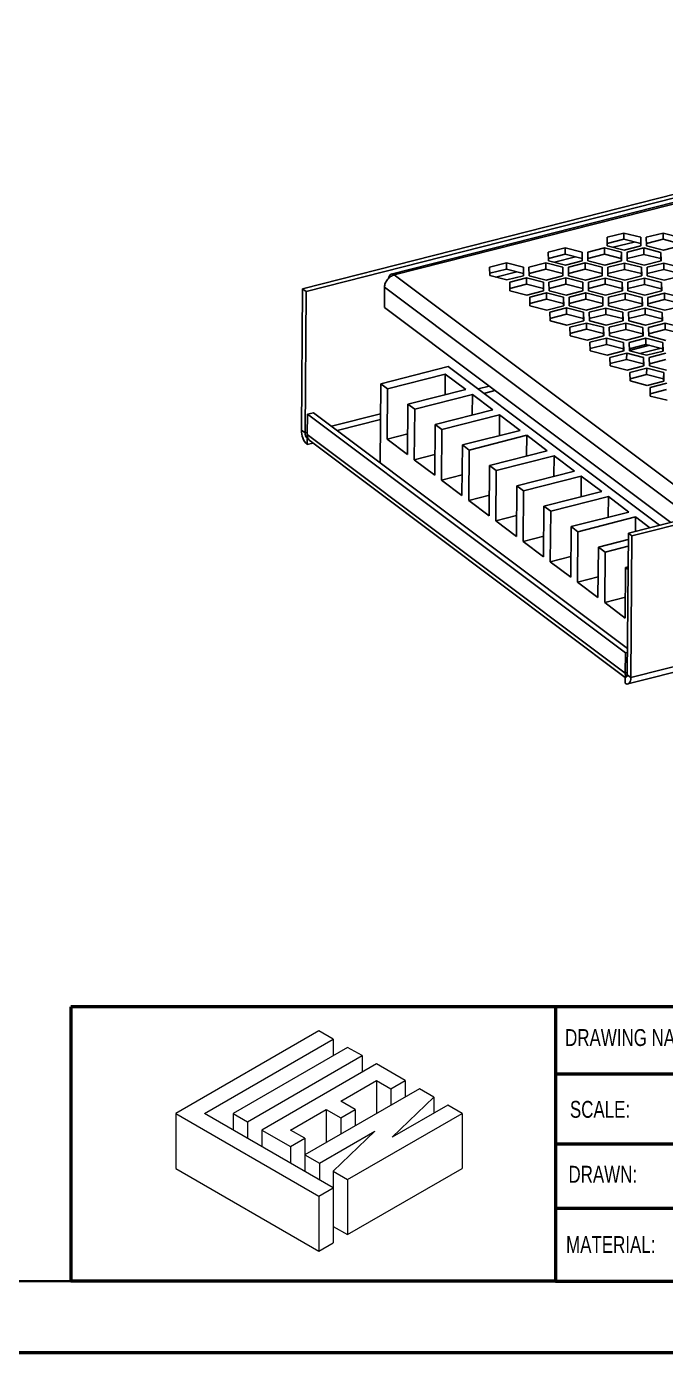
# Model space of a CAD drawing. Header units: millimetres. Extents: x 0 to 279, y 0 to 216.
# Drawn here: x 119.2 to 176, y 0 to 117.9 of the extents above; entities that cross this region are included whole.
import ezdxf

# ---------------------------------------------------------------- set-up
doc = ezdxf.new("R2010")
doc.units = ezdxf.units.MM
for name, color, linetype in [('PAGE_BORDER', 7, 'Continuous'), ('TITLE_BLOCK_BORDER', 7, 'Continuous'), ('TITLE_BLOCK_TEXT', 8, 'Continuous')]:
    doc.layers.add(name, color=color, linetype=linetype)
doc.styles.add('SLDTEXTSTYLE0', font='TXT', dxfattribs={"width": 0.75})

# ---------------------------------------------------------------- blocks, each defined once
blk = doc.blocks.new('Lien3D Logo')
at = {"color": 7, "linetype": 'Continuous', "lineweight": 18}
for p, q in [((10.607, 16.329), (0, 10.206)), ((2.128, 10.206), (11.67, 15.715)), ((11.67, 15.715), (10.607, 16.329)), ((11.67, 15.715), (11.67, 14.486)), ((12.734, 15.101), (4.255, 10.206)), ((13.798, 14.486), (12.734, 15.101)), ((5.319, 9.592), (13.798, 14.486)), ((14.862, 13.872), (6.383, 8.977)), ((13.798, 14.486), (13.798, 13.258)), ((16.99, 12.644), (14.862, 13.872)), ((18.054, 12.03), (9.575, 7.135)), ((12.218, 11.118), (14.862, 12.644)), ((14.862, 12.644), (15.926, 12.03)), ((14.862, 12.644), (14.862, 10.187)), ((15.926, 12.03), (16.99, 12.644)), ((15.926, 12.03), (15.926, 10.801)), ((16.99, 12.644), (16.99, 11.416)), ((19.118, 11.416), (18.054, 12.03)), ((13.282, 10.504), (12.218, 11.118)), ((16.039, 8.447), (19.118, 11.416)), ((20.149, 10.82), (16.039, 8.447)), ((19.118, 11.416), (19.118, 10.224)), ((21.213, 10.206), (20.149, 10.82)), ((0, 10.206), (0, 6.123)), ((0, 10.206), (10.607, 4.083)), ((11.67, 4.697), (2.128, 10.206)), ((4.255, 10.206), (4.255, 8.977)), ((4.255, 10.206), (5.319, 9.592)), ((8.511, 8.977), (11.155, 10.504)), ((11.155, 10.504), (12.218, 9.889)), ((11.155, 10.504), (11.155, 8.047)), ((12.218, 9.889), (13.282, 10.504)), ((12.218, 9.889), (12.218, 8.661)), ((12.734, 5.311), (21.213, 10.206)), ((13.282, 10.504), (13.282, 9.275)), ((21.213, 10.206), (21.213, 6.123)), ((5.319, 9.592), (5.319, 8.363)), ((6.383, 8.977), (8.511, 7.749)), ((6.383, 8.977), (6.383, 7.749)), ((9.575, 8.363), (8.511, 8.977)), ((10.639, 6.521), (14.749, 8.893)), ((14.749, 8.893), (11.67, 5.925)), ((8.511, 7.749), (9.575, 8.363)), ((9.575, 8.363), (9.575, 7.135)), ((8.511, 7.749), (8.511, 6.521)), ((9.575, 7.135), (10.639, 6.521)), ((9.575, 7.135), (9.575, 5.907)), ((0, 6.123), (10.607, 0)), ((10.639, 6.521), (10.639, 5.293)), ((11.67, 5.925), (12.734, 5.311)), ((11.67, 5.925), (11.67, 4.697)), ((12.734, 1.228), (21.213, 6.123)), ((12.734, 5.311), (12.734, 1.228)), ((10.607, 4.083), (11.67, 4.697)), ((10.607, 4.083), (10.607, 0)), ((11.67, 4.697), (11.67, 0.614)), ((11.67, 1.842), (12.734, 1.228)), ((10.607, 0), (11.67, 0.614))]:
    blk.add_line(p, q, dxfattribs=at)

msp = doc.modelspace()

# ---------------------------------------------------------------- linework, layer by layer
at = {"color": 7, "linetype": 'Continuous', "lineweight": 25}
for p, q in [((235.39, 117.85), (143.71, 94.55)), ((235.71, 117.61), (144.03, 94.31)), ((235.42, 117.15), (151.59, 95.85)), ((235.66, 117.08), (151.86, 95.78)), ((172.26, 99.5), (170.77, 99.12)), ((170.77, 99.12), (170.78, 98.36)), ((172.25, 98.94), (172.26, 99.5)), ((173.77, 99.12), (172.26, 99.5)), ((173.76, 98.56), (173.77, 99.12)), ((173.78, 98.36), (173.77, 99.12)), ((175.75, 99.5), (174.26, 99.12)), ((174.26, 99.12), (174.28, 98.36)), ((177.26, 99.11), (175.75, 99.5)), ((175.75, 98.94), (175.75, 99.5)), ((167.04, 98.18), (165.55, 97.8)), ((168.55, 97.79), (167.04, 98.18)), ((167.04, 97.62), (167.04, 98.18)), ((170.54, 98.17), (169.05, 97.79)), ((170.53, 97.61), (170.54, 98.17)), ((172.05, 97.79), (170.54, 98.17)), ((170.78, 98.57), (172.25, 98.94)), ((170.78, 98.36), (172.29, 97.98)), ((171.32, 98.23), (173.19, 98.7)), ((172.25, 98.94), (173.76, 98.56)), ((172.29, 97.98), (173.78, 98.36)), ((174.04, 98.17), (172.55, 97.79)), ((173.76, 98.56), (173.77, 98.35)), ((174.03, 97.6), (174.04, 98.17)), ((175.55, 97.78), (174.04, 98.17)), ((174.28, 98.56), (175.75, 98.94)), ((174.28, 98.36), (175.79, 97.97)), ((175.75, 98.94), (177.26, 98.55)), ((175.79, 97.97), (177.28, 98.35)), ((161.82, 96.85), (160.33, 96.47)), ((163.33, 96.47), (161.82, 96.85)), ((161.82, 96.29), (161.82, 96.85)), ((165.32, 96.85), (163.83, 96.47)), ((166.83, 96.46), (165.32, 96.85)), ((165.32, 96.28), (165.32, 96.85)), ((165.55, 97.8), (165.57, 97.04)), ((165.56, 97.24), (167.04, 97.62)), ((165.57, 97.04), (167.08, 96.65)), ((166.1, 96.9), (167.98, 97.38)), ((167.04, 97.62), (168.55, 97.23)), ((167.08, 96.65), (168.57, 97.03)), ((168.82, 96.84), (167.33, 96.46)), ((168.57, 97.03), (168.55, 97.79)), ((168.55, 97.23), (168.55, 97.79)), ((168.55, 97.23), (168.55, 97.03)), ((170.33, 96.46), (168.82, 96.84)), ((168.82, 96.28), (168.82, 96.84)), ((169.05, 97.79), (169.07, 97.03)), ((169.06, 97.24), (170.53, 97.61)), ((169.07, 97.03), (170.57, 96.65)), ((170.53, 97.61), (172.04, 97.23)), ((170.57, 96.65), (172.07, 97.02)), ((172.32, 96.83), (170.83, 96.45)), ((172.04, 97.23), (172.05, 97.79)), ((172.04, 97.23), (172.05, 97.02)), ((172.07, 97.02), (172.05, 97.79)), ((173.83, 96.45), (172.32, 96.83)), ((172.32, 96.27), (172.32, 96.83)), ((172.55, 97.79), (172.57, 97.02)), ((172.56, 97.23), (174.03, 97.6)), ((172.57, 97.02), (174.07, 96.64)), ((174.03, 97.6), (175.54, 97.22)), ((174.07, 96.64), (175.57, 97.02)), ((175.82, 96.83), (174.33, 96.45)), ((175.54, 97.22), (175.55, 97.78)), ((175.54, 97.22), (175.55, 97.01)), ((175.57, 97.02), (175.55, 97.78)), ((177.33, 96.44), (175.82, 96.83)), ((175.82, 96.27), (175.82, 96.83)), ((151.86, 95.78), (179.46, 75.06)), ((160.33, 96.47), (160.35, 95.71)), ((160.35, 95.92), (161.82, 96.29)), ((160.35, 95.71), (161.86, 95.33)), ((160.89, 95.57), (162.76, 96.05)), ((161.82, 96.29), (163.33, 95.91)), ((161.86, 95.33), (163.35, 95.7)), ((163.61, 95.51), (162.12, 95.13)), ((163.35, 95.7), (163.33, 96.47)), ((163.33, 95.91), (163.33, 96.47)), ((163.33, 95.91), (163.33, 95.7)), ((163.6, 94.95), (163.61, 95.51)), ((165.12, 95.13), (163.61, 95.51)), ((163.83, 96.47), (163.85, 95.7)), ((163.85, 95.91), (165.32, 96.28)), ((163.85, 95.7), (165.36, 95.32)), ((165.32, 96.28), (166.83, 95.9)), ((165.36, 95.32), (166.85, 95.7)), ((167.1, 95.51), (165.61, 95.13)), ((166.85, 95.7), (166.83, 96.46)), ((166.83, 95.9), (166.83, 96.46)), ((166.83, 95.9), (166.83, 95.69)), ((168.61, 95.12), (167.1, 95.51)), ((167.1, 94.95), (167.1, 95.51)), ((167.33, 96.46), (167.35, 95.7)), ((167.34, 95.9), (168.82, 96.28)), ((167.35, 95.7), (168.86, 95.31)), ((168.82, 96.28), (170.33, 95.89)), ((168.86, 95.31), (170.35, 95.69)), ((170.6, 95.5), (169.11, 95.12)), ((170.35, 95.69), (170.33, 96.46)), ((170.33, 95.89), (170.33, 96.46)), ((170.33, 95.89), (170.33, 95.69)), ((172.11, 95.12), (170.6, 95.5)), ((170.6, 94.94), (170.6, 95.5)), ((170.83, 96.45), (170.85, 95.69)), ((170.84, 95.9), (172.32, 96.27)), ((170.85, 95.69), (172.36, 95.31)), ((172.32, 96.27), (173.82, 95.89)), ((172.36, 95.31), (173.85, 95.69)), ((174.1, 95.5), (172.61, 95.12)), ((172.67, 72.82), (264.35, 96.12)), ((172.98, 72.58), (264.67, 95.88)), ((173.82, 95.89), (173.83, 96.45)), ((173.82, 95.89), (173.83, 95.68)), ((173.85, 95.69), (173.83, 96.45)), ((175.61, 95.11), (174.1, 95.5)), ((174.1, 94.93), (174.1, 95.5)), ((174.33, 96.45), (174.35, 95.69)), ((174.34, 95.89), (175.82, 96.27)), ((174.35, 95.69), (175.86, 95.3)), ((175.82, 96.27), (177.32, 95.88)), ((175.86, 95.3), (177.35, 95.68)), ((143.71, 94.55), (143.61, 81.97)), ((143.71, 94.55), (144.03, 94.31)), ((144.03, 94.31), (143.93, 81.73)), ((150.99, 94.68), (150.98, 92.87)), ((162.12, 95.13), (162.13, 94.37)), ((162.13, 94.58), (163.6, 94.95)), ((162.13, 94.37), (163.64, 93.99)), ((163.6, 94.95), (165.11, 94.57)), ((163.64, 93.99), (165.13, 94.37)), ((165.11, 94.57), (165.12, 95.13)), ((165.11, 94.57), (165.12, 94.36)), ((165.13, 94.37), (165.12, 95.13)), ((165.61, 95.13), (165.63, 94.37)), ((165.63, 94.57), (167.1, 94.95)), ((165.63, 94.37), (167.14, 93.98)), ((167.1, 94.95), (168.61, 94.56)), ((167.14, 93.98), (168.63, 94.36)), ((168.63, 94.36), (168.61, 95.12)), ((168.61, 94.56), (168.61, 95.12)), ((168.61, 94.56), (168.61, 94.36)), ((169.11, 95.12), (169.13, 94.36)), ((169.13, 94.57), (170.6, 94.94)), ((169.13, 94.36), (170.64, 93.98)), ((170.6, 94.94), (172.11, 94.56)), ((170.64, 93.98), (172.13, 94.36)), ((172.13, 94.36), (172.11, 95.12)), ((172.11, 94.56), (172.11, 95.12)), ((172.11, 94.56), (172.11, 94.35)), ((172.61, 95.12), (172.63, 94.35)), ((172.62, 94.56), (174.1, 94.93)), ((172.63, 94.35), (174.14, 93.97)), ((174.1, 94.93), (175.61, 94.55)), ((174.14, 93.97), (175.63, 94.35)), ((175.63, 94.35), (175.61, 95.11)), ((175.61, 94.55), (175.61, 95.11)), ((175.61, 94.55), (175.61, 94.35)), ((165.39, 94.18), (163.9, 93.8)), ((163.9, 93.8), (163.92, 93.03)), ((163.91, 93.24), (165.38, 93.62)), ((165.38, 93.62), (165.39, 94.18)), ((165.38, 93.62), (166.89, 93.23)), ((166.9, 93.79), (165.39, 94.18)), ((166.89, 93.23), (166.9, 93.79)), ((166.89, 93.23), (166.9, 93.03)), ((166.92, 93.03), (166.9, 93.79)), ((168.89, 94.17), (167.4, 93.79)), ((167.4, 93.79), (167.41, 93.03)), ((167.41, 93.23), (168.88, 93.61)), ((168.88, 93.61), (168.89, 94.17)), ((168.88, 93.61), (170.39, 93.23)), ((170.4, 93.79), (168.89, 94.17)), ((170.39, 93.23), (170.4, 93.79)), ((170.39, 93.23), (170.4, 93.02)), ((170.41, 93.02), (170.4, 93.79)), ((172.39, 94.16), (170.9, 93.79)), ((170.9, 93.79), (170.91, 93.02)), ((170.91, 93.23), (172.38, 93.6)), ((172.38, 93.6), (172.39, 94.16)), ((172.38, 93.6), (173.89, 93.22)), ((173.89, 93.78), (172.39, 94.16)), ((173.91, 93.02), (173.89, 93.78)), ((173.89, 93.22), (173.89, 93.78)), ((173.89, 93.22), (173.9, 93.01)), ((175.88, 94.16), (174.39, 93.78)), ((174.39, 93.78), (174.41, 93.02)), ((174.41, 93.22), (175.88, 93.6)), ((177.39, 93.77), (175.88, 94.16)), ((175.88, 93.6), (175.88, 94.16)), ((175.88, 93.6), (177.39, 93.21)), ((176.43, 73.77), (150.98, 92.87)), ((163.92, 93.03), (165.42, 92.65)), ((165.42, 92.65), (166.92, 93.03)), ((167.17, 92.84), (165.68, 92.46)), ((165.68, 92.46), (165.7, 91.7)), ((165.69, 91.9), (167.17, 92.28)), ((168.68, 92.46), (167.17, 92.84)), ((167.17, 92.28), (167.17, 92.84)), ((167.17, 92.28), (168.67, 91.89)), ((167.41, 93.03), (168.92, 92.64)), ((168.67, 91.89), (168.68, 92.46)), ((168.7, 91.69), (168.68, 92.46)), ((168.92, 92.64), (170.41, 93.02)), ((170.67, 92.83), (169.18, 92.45)), ((169.18, 92.45), (169.2, 91.69)), ((169.19, 91.9), (170.66, 92.27)), ((170.66, 92.27), (170.67, 92.83)), ((170.66, 92.27), (172.17, 91.89)), ((172.18, 92.45), (170.67, 92.83)), ((170.91, 93.02), (172.42, 92.64)), ((172.17, 91.89), (172.18, 92.45)), ((172.2, 91.69), (172.18, 92.45)), ((172.42, 92.64), (173.91, 93.02)), ((174.17, 92.83), (172.68, 92.45)), ((172.68, 92.45), (172.7, 91.69)), ((172.69, 91.89), (174.16, 92.27)), ((174.16, 92.27), (174.17, 92.83)), ((174.16, 92.27), (175.67, 91.88)), ((175.68, 92.44), (174.17, 92.83)), ((174.41, 93.02), (175.92, 92.63)), ((175.67, 91.88), (175.68, 92.44)), ((175.69, 91.68), (175.68, 92.44)), ((175.92, 92.63), (177.41, 93.01)), ((165.7, 91.7), (167.21, 91.31)), ((167.21, 91.31), (168.7, 91.69)), ((168.95, 91.5), (167.46, 91.12)), ((167.46, 91.12), (167.48, 90.36)), ((167.47, 90.57), (168.95, 90.94)), ((168.67, 91.89), (168.68, 91.69)), ((170.46, 91.12), (168.95, 91.5)), ((168.95, 90.94), (168.95, 91.5)), ((168.95, 90.94), (170.46, 90.56)), ((169.2, 91.69), (170.7, 91.31)), ((170.48, 90.36), (170.46, 91.12)), ((170.46, 90.56), (170.46, 91.12)), ((170.7, 91.31), (172.2, 91.69)), ((172.45, 91.5), (170.96, 91.12)), ((170.96, 91.12), (170.98, 90.35)), ((170.97, 90.56), (172.45, 90.93)), ((172.17, 91.89), (172.18, 91.68)), ((173.96, 91.11), (172.45, 91.5)), ((172.45, 90.93), (172.45, 91.5)), ((172.45, 90.93), (173.95, 90.55)), ((172.7, 91.69), (174.2, 91.3)), ((173.95, 90.55), (173.96, 91.11)), ((173.98, 90.35), (173.96, 91.11)), ((174.2, 91.3), (175.69, 91.68)), ((175.95, 91.49), (174.46, 91.11)), ((174.46, 91.11), (174.48, 90.35)), ((174.47, 90.55), (175.95, 90.93)), ((175.67, 91.88), (175.68, 91.68)), ((177.46, 91.11), (175.95, 91.49)), ((175.95, 90.93), (175.95, 91.49)), ((175.95, 90.93), (177.45, 90.54)), ((167.48, 90.36), (168.99, 89.98)), ((168.99, 89.98), (170.48, 90.36)), ((170.73, 90.16), (169.24, 89.79)), ((169.24, 89.79), (169.26, 89.02)), ((169.26, 89.23), (170.73, 89.6)), ((170.46, 90.56), (170.46, 90.35)), ((172.24, 89.78), (170.73, 90.16)), ((170.73, 89.6), (170.73, 90.16)), ((170.73, 89.6), (172.24, 89.22)), ((170.98, 90.35), (172.49, 89.97)), ((172.26, 89.02), (172.24, 89.78)), ((172.24, 89.22), (172.24, 89.78)), ((172.49, 89.97), (173.98, 90.35)), ((174.23, 90.16), (172.74, 89.78)), ((172.74, 89.78), (172.76, 89.02)), ((172.75, 89.22), (174.23, 89.6)), ((173.95, 90.55), (173.96, 90.34)), ((175.74, 89.77), (174.23, 90.16)), ((174.23, 89.6), (174.23, 90.16)), ((174.23, 89.6), (175.74, 89.21)), ((174.48, 90.35), (175.99, 89.96)), ((175.76, 89.01), (175.74, 89.77)), ((175.74, 89.21), (175.74, 89.77)), ((169.26, 89.02), (170.77, 88.64)), ((170.77, 88.64), (172.26, 89.02)), ((172.52, 88.83), (171.02, 88.45)), ((171.02, 88.45), (171.04, 87.68)), ((172.24, 89.22), (172.24, 89.01)), ((172.51, 88.27), (172.52, 88.83)), ((174.02, 88.44), (172.52, 88.83)), ((172.76, 89.02), (174.27, 88.63)), ((174.04, 87.68), (174.02, 88.44)), ((174.02, 87.88), (174.02, 88.44)), ((174.27, 88.63), (175.76, 89.01)), ((176.01, 88.82), (174.52, 88.44)), ((174.52, 88.44), (174.54, 87.68)), ((175.74, 89.21), (175.74, 89.01)), ((150.65, 86.1), (156.65, 87.63)), ((156.65, 87.63), (175.44, 73.52)), ((171.04, 87.89), (172.51, 88.27)), ((171.04, 87.68), (172.55, 87.3)), ((172.51, 88.27), (174.02, 87.88)), ((172.55, 87.3), (174.04, 87.68)), ((174.3, 87.49), (172.81, 87.11)), ((174.02, 87.88), (174.03, 87.68)), ((174.29, 86.93), (174.3, 87.49)), ((175.81, 87.11), (174.3, 87.49)), ((174.54, 87.88), (176.01, 88.26)), ((174.54, 87.68), (176.05, 87.3)), ((150.65, 86.1), (150.6, 79.08)), ((150.65, 86.1), (151.25, 85.66)), ((151.25, 85.66), (156.38, 86.96)), ((156.38, 86.96), (156.37, 85.13)), ((156.38, 86.96), (158.21, 85.59)), ((172.81, 87.11), (172.82, 86.35)), ((172.82, 86.55), (174.29, 86.93)), ((172.82, 86.35), (174.33, 85.96)), ((174.29, 86.93), (175.8, 86.54)), ((174.33, 85.96), (175.82, 86.34)), ((176.08, 86.15), (174.59, 85.77)), ((175.8, 86.54), (175.81, 87.11)), ((175.8, 86.54), (175.81, 86.34)), ((175.82, 86.34), (175.81, 87.11)), ((151.25, 85.66), (151.21, 81.17)), ((153.07, 84.29), (158.21, 85.59)), ((153.67, 83.84), (158.8, 85.15)), ((158.8, 85.15), (158.79, 83.31)), ((158.8, 85.15), (160.63, 83.78)), ((174.59, 85.77), (174.61, 85.01)), ((174.6, 85.22), (176.07, 85.59)), ((174.61, 85.01), (176.12, 84.63)), ((153.07, 84.29), (153.04, 79.8)), ((153.07, 84.29), (153.67, 83.84)), ((153.67, 83.84), (153.63, 79.35)), ((155.49, 82.47), (160.63, 83.78)), ((144.12, 81.59), (144.13, 83.4)), ((144.13, 83.4), (144.67, 83.53)), ((144.13, 83.4), (172.4, 62.18)), ((144.67, 83.53), (172.59, 62.58)), ((156.08, 82.03), (161.22, 83.33)), ((161.22, 83.33), (161.21, 81.5)), ((161.22, 83.33), (163.05, 81.96)), ((172.63, 59.42), (264.31, 82.72)), ((172.89, 60), (264.57, 83.31)), ((143.93, 81.73), (143.61, 81.97)), ((144.12, 81.59), (172.38, 60.38)), ((151.21, 81.17), (153.05, 81.64)), ((155.49, 82.47), (155.46, 77.98)), ((155.49, 82.47), (156.08, 82.03)), ((156.08, 82.03), (156.05, 77.54)), ((157.91, 80.66), (163.05, 81.96)), ((158.5, 80.21), (163.64, 81.52)), ((163.64, 81.52), (163.62, 79.68)), ((163.64, 81.52), (165.46, 80.15)), ((144.12, 81.26), (144.11, 80.7)), ((144.11, 80.7), (144.63, 80.83)), ((144.12, 81.26), (144.18, 81.28)), ((144.38, 81.02), (172.38, 60)), ((151.21, 81.17), (153.04, 79.8)), ((157.91, 80.66), (157.87, 76.17)), ((157.91, 80.66), (158.5, 80.21)), ((158.5, 80.21), (158.47, 75.72)), ((160.33, 78.84), (165.46, 80.15)), ((153.63, 79.35), (155.47, 79.82)), ((153.63, 79.35), (155.46, 77.98)), ((160.92, 78.4), (166.06, 79.7)), ((166.06, 79.7), (166.04, 77.87)), ((166.06, 79.7), (167.88, 78.33)), ((156.05, 77.54), (157.89, 78.01)), ((160.33, 78.84), (160.29, 74.35)), ((160.33, 78.84), (160.92, 78.4)), ((160.92, 78.4), (160.88, 73.91)), ((162.75, 77.03), (167.88, 78.33)), ((163.34, 76.58), (168.47, 77.89)), ((168.47, 77.89), (168.46, 76.05)), ((168.47, 77.89), (170.3, 76.52)), ((156.05, 77.54), (157.87, 76.17)), ((162.75, 77.03), (162.71, 72.54)), ((162.75, 77.03), (163.34, 76.58)), ((158.47, 75.72), (160.31, 76.19)), ((158.47, 75.72), (160.29, 74.35)), ((163.34, 76.58), (163.3, 72.09)), ((165.16, 75.21), (170.3, 76.52)), ((165.76, 74.77), (170.89, 76.07)), ((170.89, 76.07), (170.88, 74.24)), ((170.89, 76.07), (172.72, 74.7)), ((160.88, 73.91), (162.72, 74.38)), ((165.16, 75.21), (165.13, 70.72)), ((165.16, 75.21), (165.76, 74.77)), ((165.76, 74.77), (165.72, 70.28)), ((167.58, 73.4), (172.72, 74.7)), ((168.17, 72.95), (173.31, 74.26)), ((173.31, 74.26), (173.3, 72.98)), ((173.31, 74.26), (174.58, 73.3)), ((160.88, 73.91), (162.71, 72.54)), ((167.58, 73.4), (167.55, 68.91)), ((167.58, 73.4), (168.17, 72.95)), ((163.3, 72.09), (165.14, 72.56)), ((163.3, 72.09), (165.13, 70.72)), ((168.17, 72.95), (168.14, 68.46)), ((170, 71.58), (172.66, 72.26)), ((172.57, 60.24), (172.67, 72.82)), ((172.98, 72.58), (172.67, 72.82)), ((172.89, 60), (172.98, 72.58)), ((165.72, 70.28), (167.56, 70.75)), ((170, 71.58), (169.96, 67.09)), ((170, 71.58), (170.59, 71.14)), ((170.59, 71.14), (170.56, 66.65)), ((170.59, 71.14), (172.66, 71.66)), ((165.72, 70.28), (167.55, 68.91)), ((172.42, 69.77), (172.38, 65.28)), ((172.42, 69.77), (172.64, 69.82)), ((172.42, 69.77), (172.64, 69.6)), ((168.14, 68.46), (169.98, 68.93)), ((168.14, 68.46), (169.96, 67.09)), ((170.56, 66.65), (172.4, 67.12)), ((170.56, 66.65), (172.38, 65.28)), ((172.4, 62.18), (172.38, 60.38)), ((172.4, 62.18), (172.58, 62.23)), ((172.57, 60.24), (172.89, 60)), ((172.38, 60.05), (172.37, 59.49)), ((172.38, 60.05), (172.44, 60.07)), ((172.44, 60.07), (172.54, 60.09))]:
    msp.add_line(p, q, dxfattribs=at)
at = {"color": 8, "linetype": 'Continuous', "lineweight": 25}
for p, q in [((150.99, 94.68), (178.23, 74.23)), ((174.55, 89.52), (172.76, 89.06)), ((173.69, 88.78), (175.57, 89.26)), ((160.28, 85.89), (159.3, 85.64)), ((159.82, 85.25), (160.8, 85.5)), ((150.63, 83.44), (146.27, 82.33)), ((146.79, 81.94), (150.63, 82.92)), ((144.12, 81.78), (143.93, 81.73)), ((172.57, 60.43), (172.38, 60.38))]:
    msp.add_line(p, q, dxfattribs=at)
at = {"color": 7, "linetype": 'Continuous', "lineweight": 50}
msp.add_line((0, 0), (279.4, 0), dxfattribs=at)
at = {"color": 7, "linetype": 'Continuous', "lineweight": 25, "flags": 128}
for points in [[(172.38, 60.05), (172.42, 60.03), (172.45, 60.02), (172.48, 60.03), (172.51, 60.05), (172.54, 60.08), (172.55, 60.12), (172.57, 60.18), (172.57, 60.24)], [(172.37, 59.49), (172.47, 59.43), (172.57, 59.41), (172.66, 59.43), (172.73, 59.48), (172.8, 59.57), (172.85, 59.69), (172.88, 59.83), (172.89, 60)]]:
    msp.add_lwpolyline(points, dxfattribs=at)
at = {"color": 7, "linetype": 'Continuous', "lineweight": 25}
for centre, radius, start, end in [((145.33, 81.91), 1.72, 178.0033, 224.8382), ((144.57, 81.71), 0.637, 178.0033, 224.8382), ((144.92, 81.58), 0.805, 179.0051, 201.9828), ((144.76, 81.51), 0.622, 202.0276, 232.7737), ((173.19, 60.37), 0.805, 179.0051, 201.9828)]:
    msp.add_arc(centre, radius, start, end, dxfattribs=at)
for points, knots in [([(150.99, 94.68), (150.99, 94.79), (151.01, 94.91), (151.1, 95.15), (151.17, 95.26), (151.33, 95.47), (151.42, 95.56), (151.63, 95.7), (151.75, 95.75), (151.86, 95.78)], [0, 0, 0, 0, 0.25, 0.25, 0.5, 0.5, 0.75, 0.75, 1, 1, 1, 1]), ([(151.86, 95.78), (151.79, 95.82), (151.66, 95.89), (151.49, 95.8), (151.38, 95.65), (151.37, 95.51), (151.36, 95.47)], [0, 0, 0, 0, 0.300572, 0.601144, 0.901716, 1, 1, 1, 1])]:
    msp.add_open_spline(points, degree=3, knots=knots, dxfattribs=at)
at = {"layer": 'PAGE_BORDER', "lineweight": 35}
msp.add_line((6.35, 6.35), (273.05, 6.35), dxfattribs=at)
at = {"layer": 'TITLE_BLOCK_BORDER', "lineweight": 50}
for p, q in [((123.09, 30.71), (123.09, 6.35)), ((166.18, 30.71), (123.09, 30.71)), ((166.18, 30.71), (166.18, 6.35)), ((273.05, 30.71), (166.18, 30.71)), ((273.05, 24.73), (166.18, 24.73)), ((273.05, 18.52), (166.18, 18.52)), ((166.36, 12.84), (273.05, 12.84)), ((166.18, 6.35), (123.09, 6.35)), ((166.18, 6.35), (273.05, 6.35))]:
    msp.add_line(p, q, dxfattribs=at)

# ---------------------------------------------------------------- block references
at = {"layer": 'TITLE_BLOCK_BORDER', "xscale": 1.2, "yscale": 1.2, "zscale": 1.2}
msp.add_blockref('Lien3D Logo', (132.43, 9), dxfattribs=at)

# ---------------------------------------------------------------- texts
at = {"layer": 'TITLE_BLOCK_TEXT', "char_height": 1.5, "attachment_point": 1, "style": 'SLDTEXTSTYLE0'}
for s, insert in [('DRAWING NAME:', (167.04, 28.74)), ('SCALE:', (167.47, 22.36)), ('DRAWN:', (167.34, 16.59)), ('MATERIAL:', (167.13, 10.34))]:
    msp.add_mtext(s, dxfattribs=dict(at, insert=insert))

doc.saveas('drawing.dxf')
